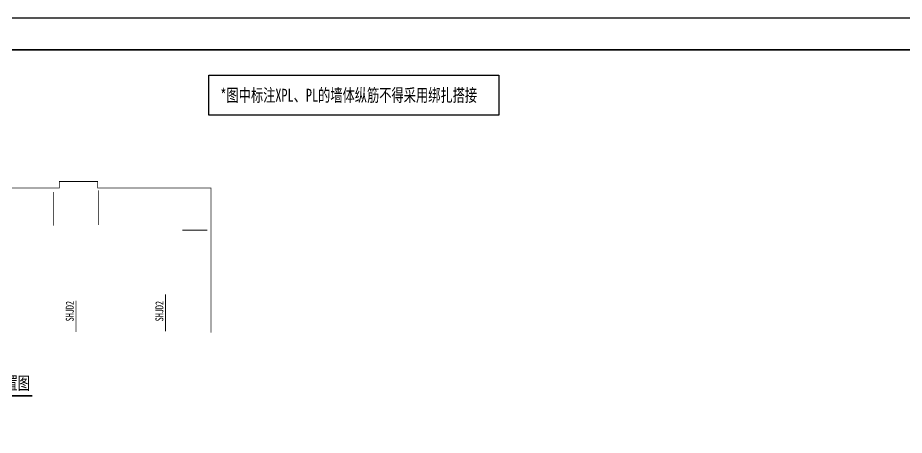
# Model space of a CAD drawing. Extents: x -3200781797 to -8106663, y 494714 to 1244925.
# Drawn here: x -8176483 to -8148801, y 786025 to 799064 of the extents above; entities that cross this region are included whole.
import ezdxf
from ezdxf.enums import TextEntityAlignment as Align

# ---------------------------------------------------------------- set-up
doc = ezdxf.new("R2010")
doc.units = 0
doc.header["$LTSCALE"] = 1000
doc.header["$MEASUREMENT"] = 0
for name, color, linetype in [('3#4#5#$0$BORDER', 7, 'Continuous'), ('3#4#5#模板$0$BORDER', 7, 'Continuous'), ('NUM', 7, 'Continuous'), ('S-ANNO-TEXT', 7, 'Continuous'), ('S-PC-FQ-WYQ', 4, 'Continuous'), ('S-WALL-COLU-TEXT', 2, 'Continuous')]:
    doc.layers.add(name, color=color, linetype=linetype)
doc.styles.add('楷体', font='', dxfattribs={"width": 0.6})
doc.styles.add('楷体GB312', font='', dxfattribs={"width": 0.8})
doc.styles.get('楷体').set_extended_font_data('KaiTi_GB2312')
doc.styles.get('楷体GB312').set_extended_font_data('楷体_GB2312')

# ---------------------------------------------------------------- blocks, each defined once
blk = doc.blocks.new('3-xjd')
at = {"layer": 'S-PC-FQ-WYQ', "const_width": 24}
for points in [[(-7944008, 774767), (-7944008, 779287), (-7940528, 779287), (-7940528, 779487), (-7939328, 779487), (-7939328, 779287), (-7935888, 779287), (-7935888, 777247), (-7935328, 777247), (-7935328, 779287), (-7931950, 779287), (-7931950, 779487), (-7930750, 779487), (-7930750, 779287), (-7927208, 779287), (-7927208, 774767)], [(-7940492, 779154), (-7940492, 778106)], [(-7939088, 779207), (-7939088, 778127)], [(-7932132, 779155), (-7932132, 778107)], [(-7930728, 779208), (-7930728, 778128)], [(-7944008, 777967), (-7943228, 777967)], [(-7928108, 777967), (-7927325, 777967)], [(-7935607, 777127), (-7935607, 774807)], [(-7942590, 775967), (-7942588, 774771)], [(-7936992, 775967), (-7936992, 774807)], [(-7934230, 775968), (-7934228, 774772)], [(-7928632, 775968), (-7928632, 774808)], [(-7939788, 775767), (-7939788, 774792)], [(-7931428, 775768), (-7931428, 774792)]]:
    blk.add_lwpolyline(points, dxfattribs=at)
at = {"layer": 'S-ANNO-TEXT', "style": '楷体', "width": 0.65}
for p in [(-7942139, 775147), (-7939377, 775117), (-7937104, 775162), (-7933834, 775112), (-7931496, 775121), (-7928698, 775121)]:
    blk.add_text('SHJD2', height=250, rotation=90, dxfattribs=at).set_placement(p)

msp = doc.modelspace()

# ---------------------------------------------------------------- linework, layer by layer
at = {"layer": '3#4#5#$0$BORDER'}
msp.add_lwpolyline([(-8190763.2, 739664.2), (-8190763.2, 799064.2), (-8106663.2, 799064.2), (-8106663.2, 739664.2)], close=True, dxfattribs=at)
at = {"layer": '3#4#5#$0$BORDER', "const_width": 50}
msp.add_lwpolyline([(-8188263.2, 740664.2), (-8188263.2, 798064.2), (-8107663.2, 798064.2), (-8107663.2, 740664.2)], close=True, dxfattribs=at)
at = {"layer": '3#4#5#模板$0$BORDER'}
msp.add_lwpolyline([(-8190763.2, 739664.2), (-8190763.2, 799064.2), (-8106663.2, 799064.2), (-8106663.2, 739664.2)], close=True, dxfattribs=at)
at = {"layer": '3#4#5#模板$0$BORDER', "const_width": 50}
msp.add_lwpolyline([(-8188263.2, 740664.2), (-8188263.2, 798064.2), (-8107663.2, 798064.2), (-8107663.2, 740664.2)], close=True, dxfattribs=at)
at = {"layer": 'NUM', "const_width": 50}
msp.add_lwpolyline([(-8180937, 787257.1), (-8176028.8, 787257.1)], dxfattribs=at)
at = {"layer": 'S-WALL-COLU-TEXT'}
msp.add_lwpolyline([(-8170519.4, 797265.4), (-8161458.7, 797265.4), (-8161458.7, 796017), (-8170519.4, 796017)], close=True, dxfattribs=at)

# ---------------------------------------------------------------- block references
at = {"layer": 'S-PC-FQ-WYQ'}
msp.add_blockref('3-xjd', (-243237.2, 14462), dxfattribs=at)

# ---------------------------------------------------------------- texts
at = {"layer": 'NUM', "style": '楷体', "width": 0.7}
msp.add_text('现浇带/现浇圈梁平面布置图', height=400, dxfattribs=at).set_placement((-8180872.7, 787334), align=Align.BOTTOM_LEFT)
at = {"layer": 'S-WALL-COLU-TEXT', "style": '楷体GB312', "width": 0.7}
msp.add_text('*图中标注XPL、PL的墙体纵筋不得采用绑扎搭接', height=400, dxfattribs=at).set_placement((-8170156.4, 796445.4))

doc.saveas('drawing.dxf')
